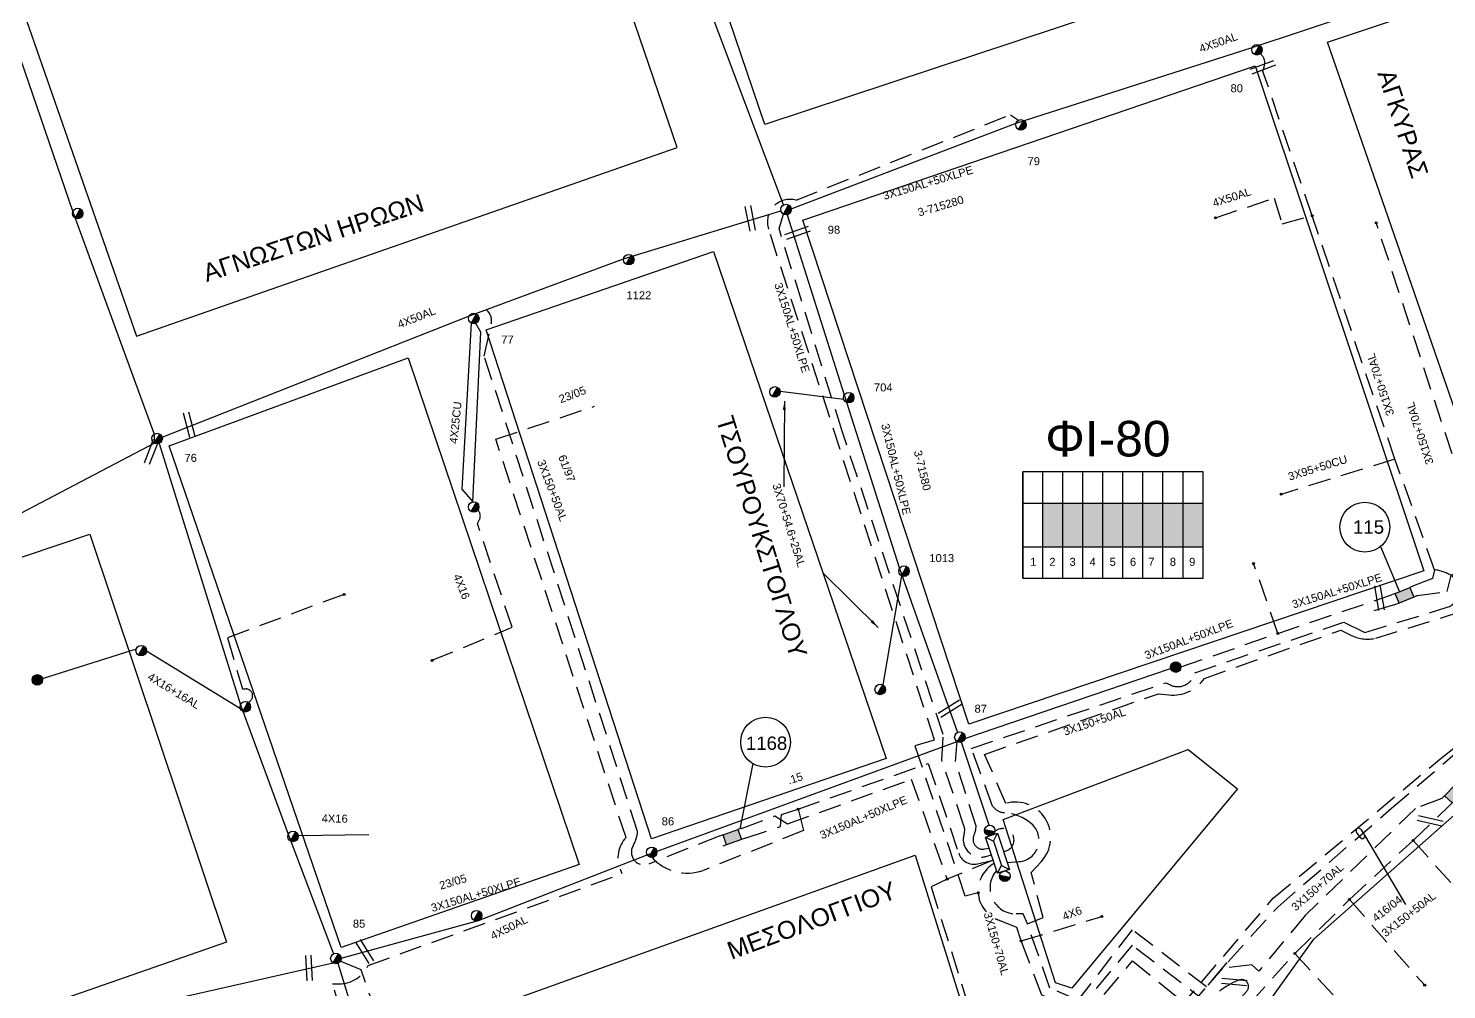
# Model space of a CAD drawing. Header units: millimetres. Extents: x 1080 to 2112, y 851 to 1323.
# Drawn here: x 1616.5 to 1776, y 1107.9 to 1215.9 of the extents above; entities that cross this region are included whole.
import ezdxf
from ezdxf.enums import TextEntityAlignment as Align

# ---------------------------------------------------------------- set-up
doc = ezdxf.new("R2010")
doc.units = ezdxf.units.MM
doc.linetypes.add('DASHED', pattern=[19.05, 12.7, -6.35])
for name, color, linetype in [('Link Box 4 Διευθύνσεων', 7, 'Continuous'), ('Άγνωστα', 7, 'DASHED'), ('Ασφαλειοκιβώτια Χ.Τ 9 αναχωρήσεων', 7, 'Continuous'), ('Γυμνά εναέρια ΧΤ (3Φ)   4x50AL', 7, 'Continuous'), ('Γυμνά εναέρια ΧΤ και ΦΟΠ (3Φ)   4x16+16AL', 7, 'Continuous'), ('Γυμνά εναέρια ΧΤ και ΦΟΠ (3Φ)   4x50+16AL', 7, 'Continuous'), ('Εναέρια παροχή ΧΤ 4x16', 7, 'SYN_LINE'), ('Επιγραφές - Σχήματα', 7, 'Continuous'), ('Καλώδια ΧΤ   3x150+50AL', 7, 'DASHED'), ('Καλώδια ΧΤ   3x150+70AL', 7, 'DASHED'), ('Καλώδια ΧΤ   3x150AL+50CU', 7, 'DASHED'), ('Καλώδια ΧΤ   3x150AL+50XLPE', 7, 'DASHED'), ('Καλώδια ΧΤ   3x95+50CU', 7, 'DASHED'), ('Καλώδια ΧΤ   4x25CU', 7, 'DASHED'), ('Καλώδια ΧΤ   4x50AL', 7, 'DASHED'), ('Στύλος Ξύλινος', 7, 'Continuous'), ('Στύλος Ξύλινος @ 1', 7, 'Continuous'), ('Στύλος ΦΜ', 7, 'Continuous'), ('Στύλος ΦΜ @ 1', 7, 'Continuous'), ('Συνδέσεις', 7, 'Continuous'), ('Τομή', 7, 'Continuous'), ('Υποσταθμός εναέριος 2 στύλων', 7, 'Continuous'), ('Υποσταθμός πόλεως', 7, 'Continuous'), ('Υπόβαθρο ΔΕΗ', 7, 'Continuous'), ('Υπόγεια Καλώδια Δικτύου ΧΤ   .15', 7, 'DASHED'), ('Υπόγεια καλώδια Παροχών ΧΤ   4x6', 7, 'DASHED')]:
    doc.layers.add(name, color=color, linetype=linetype)
doc.styles.add('ar', font='arial.ttf')
doc.styles.get("Standard").update_dxf_attribs({"font": 'arial.ttf'})
doc.linetypes.add('SYN_LINE', pattern='A,0.5,-0.0001,["/\\/\\/\\/",Standard,S=0.1,R=0,X=0,Y=-0.05],-0.25', length=0.7501)
doc.dimstyles.new('ISO-25', dxfattribs={"dimtxt": 2.5, "dimasz": 2.5, "dimexe": 1.25, "dimexo": 0.625, "dimtad": 1, "dimtxsty": 'Standard', "dimcen": 2.5, "dimadec": 0, "dimazin": 0, "dimtfac": 1, "dimtmove": 0, "dimatfit": 3, "dimfxl": 1, "dimarcsym": 0})

# ---------------------------------------------------------------- blocks, each defined once
blk = doc.blocks.new('ΥΠΑΡΧΩΝ ΤΣΙΜΕΝΤΕΝΙΟΣ ΣΤΥΛΟΣ')
at = {"layer": 'Στύλος ΦΜ'}
blk.add_hatch(color=7, dxfattribs=at).paths.add_polyline_path([(-1.29, -2.28, 0.574793), (2.62, 0, 0.268822), (1.3, 2.27)])
at = {"layer": 'Στύλος ΦΜ', "color": 7}
blk.add_line((-1.29, -2.28), (1.3, 2.27), dxfattribs=at)
blk.add_circle((0, 0), 2.62, dxfattribs=at)
at = {"layer": 'Στύλος ΦΜ', "flags": 4}
for tag, p in [('ΤΥΠΟΣ', (-4.91, 3.03)), ('ΑΡΙΘΜΟΣ', (-4.68, 8.05))]:
    blk.add_attdef(tag, p, '', height=4, dxfattribs=at)
blk = doc.blocks.new('ΥΠΑΡΧΩΝ ΞΥΛΙΝΟΣ ΣΤΥΛΟΣ')
at = {"layer": 'Στύλος Ξύλινος'}
h = blk.add_hatch(color=7, dxfattribs=at)
h.paths.add_polyline_path([(-2.62, 0, 0.270008), (-1.29, -2.28), (1.3, 2.27, 0.576266)])
h.paths.add_polyline_path([(-1.29, -2.28, 0.574793), (2.62, 0, 0.268822), (1.3, 2.27)])
at = {"layer": 'Στύλος Ξύλινος', "color": 7}
blk.add_line((-1.29, -2.28), (1.3, 2.27), dxfattribs=at)
blk.add_circle((0, 0), 2.62, dxfattribs=at)
at = {"layer": 'Στύλος Ξύλινος', "flags": 4}
for tag, p in [('ΑΡΙΘΜΟΣ', (-4.91, 8.6)), ('ΤΥΠΟΣ', (-4.85, 3.39))]:
    blk.add_attdef(tag, p, '', height=4, dxfattribs=at)
blk = doc.blocks.new('LINK BOX 4 ΑΝΑΧΩΡΗΣΕΩΝ')
at = {"layer": 'Link Box 4 Διευθύνσεων', "ltscale": 40}
blk.add_hatch(color=256, dxfattribs=at).paths.add_polyline_path([(-3.54, 0), (-3.54, -4.67), (3.54, -4.67), (3.54, 0)])
for p, q in [((-3.54, 0), (-5.33, 0)), ((5.33, 0), (3.54, 0)), ((-3.54, -4.67), (-5.33, -4.67)), ((5.33, -4.67), (3.54, -4.67))]:
    blk.add_line(p, q, dxfattribs=at)
blk.add_lwpolyline([(-3.54, -4.67), (-3.54, 0), (3.54, 0), (3.54, -4.67)], close=True, dxfattribs=at)
blk = doc.blocks.new('ΥΠΟΣΤΑΘΜΟΣ ΕΝΑΕΡΙΟΣ ΕΠΙ 2 ΣΤΥΛΩΝ')
at = {"layer": 'Υποσταθμός εναέριος 2 στύλων', "linetype": 'Continuous'}
for points in [[(-11.97, -2.11, 0.574793), (-8.45, -0.07, 0.268822), (-9.64, 1.98)], [(9.68, -2.15, 0.574793), (13.19, -0.1, 0.268822), (12.01, 1.95)]]:
    blk.add_hatch(color=256, dxfattribs=at).paths.add_polyline_path(points)
for p, q in [((-11.97, -2.11), (-9.64, 1.98)), ((9.68, -2.15), (12.01, 1.95))]:
    blk.add_line(p, q, dxfattribs=at)
for centre in [(-10.81, -0.07), (10.84, -0.1)]:
    blk.add_circle(centre, 2.36, dxfattribs=at)
at = {"layer": 'Υποσταθμός πόλεως', "linetype": 'Continuous', "ltscale": 40}
blk.add_lwpolyline([(-8.57, 2.82), (8.57, 2.82), (8.57, -2.82), (-8.57, -2.82)], close=True, dxfattribs=at)
for points in [[(-5.75, 0), (-8.57, 2.82)], [(-8.57, -2.82), (-5.75, 0)], [(-5.75, 0), (5.75, 0)], [(5.75, 0), (8.57, 2.82)], [(8.57, -2.82), (5.75, 0)]]:
    blk.add_lwpolyline(points, dxfattribs=at)
at = {"layer": 'Υποσταθμός εναέριος 2 στύλων', "ltscale": 40, "flags": 1}
for tag, p in [('ΜΕΤΑΣΧΗΜΑΤΙΣΜΟΣ', (14.09, 2.51)), ('ΙΣΧΥΣ', (14.07, -0.28)), ('ΑΡΙΘΜΟΣ', (14.19, -3))]:
    blk.add_attdef(tag, p, '', height=1.8, dxfattribs=at)
blk = doc.blocks.new('ΤΟΜΗ')
at = {"layer": 'Τομή', "ltscale": 40}
for p, q in [((-5.68, 0), (5.68, 0)), ((5.68, -2.33), (-5.68, -2.33))]:
    blk.add_line(p, q, dxfattribs=at)
blk = doc.blocks.new('ΑΣΦΑΛΕΙΟΚΙΒΩΤΙΟ ΥΠΟΣΤΑΘΜΟΥ 9 ΑΝΑΧΩΡΗΣΕΩΝ')
at = {"layer": 'Ασφαλειοκιβώτια Χ.Τ 9 αναχωρήσεων', "ltscale": 40}
for p, q in [((-23.8, 40.36), (24.02, 40.36)), ((-9.72, 40.36), (-9.72, -40.64)), ((9.94, 40.36), (9.94, -40.64)), ((-23.8, 31.36), (24.02, 31.36)), ((-23.8, 22.36), (24.02, 22.36)), ((-23.8, 13.36), (24.02, 13.36)), ((-23.8, 4.36), (24.02, 4.36)), ((-23.8, -4.64), (24.02, -4.64)), ((-23.8, -13.64), (24.02, -13.64)), ((-23.8, -22.64), (24.02, -22.64)), ((-23.8, -31.64), (24.02, -31.64))]:
    blk.add_line(p, q, dxfattribs=at)
at = {"layer": 'Ασφαλειοκιβώτια Χ.Τ 9 αναχωρήσεων'}
blk.add_lwpolyline([(-23.8, -40.64), (24.02, -40.64), (24.02, 40.36), (-23.8, 40.36)], close=True, dxfattribs=at)
for s, p in [('1', (-18.28, 37.05)), ('2', (-18.28, 28.48)), ('3', (-18.28, 19.41)), ('4', (-18.28, 10.38)), ('5', (-18.28, 1.37)), ('6', (-18.28, -7.76)), ('7', (-18.28, -16.01)), ('8', (-18.28, -25.69)), ('9', (-18.28, -34.39))]:
    blk.add_text(s, height=3.6, rotation=270, dxfattribs=at).set_placement(p)
at = {"layer": 'Ασφαλειοκιβώτια Χ.Τ 9 αναχωρήσεων', "ltscale": 40}
for tag, height, p in [('ΟΝΟΜΑ', 5, (-0.16, 44.31)), ('ΚΕΙΜΕΝΟ 1', 2, (17.06, 35.59)), ('ΚΕΙΜΕΝΟ 2', 2, (17.06, 26.88)), ('ΚΕΙΜΕΝΟ 3', 2, (17.06, 17.69)), ('ΚΕΙΜΕΝΟ 4', 2, (17.06, 8.71)), ('ΚΕΙΜΕΝΟ 5', 2, (17.06, -0.13)), ('ΚΕΙΜΕΝΟ 6', 2, (17.06, -9.05)), ('ΚΕΙΜΕΝΟ 7', 2, (17.06, -18.13)), ('ΚΕΙΜΕΝΟ 8', 2, (17.06, -26.85)), ('ΚΕΙΜΕΝΟ 9', 2, (17.06, -35.99)), ('ΣΧ', 2, (-0.1, -42.64))]:
    blk.add_attdef(tag, text='', height=height, dxfattribs=at).set_placement(p, align=Align.MIDDLE_CENTER)
blk = doc.blocks.new('AGGISTR')
at = {"layer": 'Επιγραφές - Σχήματα', "ltscale": 40}
for points in [[(540.9, 2522.77), (544.49, 2528.16)], [(544.49, 2528.16), (544.49, 2528.16), (544.77, 2528.58), (544.82, 2528.63), (544.88, 2528.66), (544.94, 2528.69), (545, 2528.71), (545.05, 2528.7), (545.12, 2528.68), (545.17, 2528.62), (545.21, 2528.5), (545.19, 2528.4), (545.13, 2528.3), (544.82, 2527.94), (544.82, 2527.94)], [(544.82, 2527.94), (544.82, 2527.94), (544.78, 2527.91), (544.73, 2527.89), (544.68, 2527.88), (544.63, 2527.88), (544.58, 2527.9), (544.54, 2527.95), (544.5, 2528), (544.49, 2528.08), (544.49, 2528.16)]]:
    blk.add_lwpolyline(points, dxfattribs=at)
blk = doc.blocks.new('_ΣΥΝΔΕΣΗ')
at = {"layer": 'Συνδέσεις', "linetype": 'SYN_LINE', "ltscale": 40}
blk.add_hatch(color=256, dxfattribs=at).paths.add_polyline_path([(0.5, -0.01, 1), (-0.5, -0.01, 1)])
at = {"layer": 'Συνδέσεις'}
blk.add_circle((0, -0.01), 0.5, dxfattribs=at)

msp = doc.modelspace()

# ---------------------------------------------------------------- hatches: boundary and pattern name
at = {"layer": 'Ασφαλειοκιβώτια Χ.Τ 9 αναχωρήσεων', "ltscale": 0.2}
for color, points in [(85, [(1732.85, 1162.53), (1730.6, 1162.53), (1730.6, 1157.62), (1732.85, 1157.62)]), (6, [(1732.85, 1162.53), (1732.85, 1157.62), (1735.1, 1157.62), (1735.1, 1162.53)]), (5, [(1735.1, 1162.53), (1735.1, 1157.62), (1737.35, 1157.62), (1737.35, 1162.53)]), (62, [(1737.35, 1162.53), (1737.35, 1157.62), (1739.6, 1157.62), (1739.6, 1162.53)]), (2, [(1739.6, 1162.53), (1739.6, 1157.62), (1741.85, 1157.62), (1741.85, 1162.53)]), (151, [(1741.85, 1162.53), (1741.85, 1157.62), (1744.1, 1157.62), (1744.1, 1162.53)]), (30, [(1744.1, 1162.53), (1744.1, 1157.62), (1746.35, 1157.62), (1746.35, 1162.53)]), (27, [(1746.35, 1162.53), (1746.35, 1157.62), (1748.6, 1157.62), (1748.6, 1162.53)])]:
    msp.add_hatch(color=color, dxfattribs=at).paths.add_polyline_path(points)

# ---------------------------------------------------------------- linework, layer by layer
at = {"layer": 'Άγνωστα', "color": 27, "linetype": 'DASHED', "ltscale": 0.2}
for points in [[(1669.08, 1169.71), (1680.2, 1173.41)], [(1772.21, 1124.62), (1780.41, 1115.48)], [(1765.08, 1117.98), (1773.52, 1108.35)], [(1758.93, 1111.92), (1766.26, 1104)]]:
    msp.add_lwpolyline(points, dxfattribs=at)
at = {"layer": 'Άγνωστα', "color": 27, "ltscale": 0.2}
msp.add_lwpolyline([(1772.7, 1152.14), (1776.03, 1152.61), (1776.49, 1154.39), (1781.49, 1158.21), (1784.61, 1161.55)], dxfattribs=at)
at = {"layer": 'Άγνωστα', "color": 30, "ltscale": 0.2}
msp.add_lwpolyline([(1757.01, 1147.89), (1754.29, 1155.74)], dxfattribs=at)
at = {"layer": 'Άγνωστα', "color": 1, "ltscale": 0.2}
msp.add_lwpolyline([(1652.03, 1152.27), (1638.91, 1147.39), (1640.61, 1141.67), (1641.03, 1141.65, -0.826077), (1641.23, 1140.15, 6.174398)], format="xyb", dxfattribs=at)
at = {"layer": 'Άγνωστα', "color": 154, "ltscale": 0.2}
msp.add_lwpolyline([(1770.24, 1151.13), (1767, 1150.18)], dxfattribs=at)
at = {"layer": 'Άγνωστα', "color": 30, "linetype": 'Continuous', "ltscale": 0.2}
msp.add_lwpolyline([(1724.55, 1126.32), (1721.45, 1135.67), (1721.83, 1136.09), (1744.96, 1143.96)], dxfattribs=at)
at = {"layer": 'Άγνωστα', "color": 6, "ltscale": 0.2}
msp.add_lwpolyline([(1724.58, 1123.7), (1724, 1123.63, -0.590711), (1722.86, 1125.24, 0.116273), (1723.08, 1126.24), (1720.77, 1133.49), (1720.97, 1135.72)], format="xyb", dxfattribs=at)
at = {"layer": 'Άγνωστα', "color": 62, "ltscale": 0.2}
msp.add_lwpolyline([(1725.01, 1122.4), (1719.82, 1120.27), (1718.04, 1119.41), (1723.78, 1101.04), (1721.75, 1097.6)], dxfattribs=at)
at = {"layer": 'Άγνωστα', "color": 1, "ltscale": 0.2}
msp.add_lwpolyline([(1672.02, 1074.07), (1667.09, 1072.72), (1653.95, 1110.08), (1651.6, 1111.04)], dxfattribs=at)
at = {"layer": 'Άγνωστα', "color": 30, "ltscale": 0.2}
msp.add_arc((1726.07, 1124.67), 1.28, 274.1426, 132.4471, dxfattribs=at)
at = {"layer": 'Γυμνά εναέρια ΧΤ (3Φ)   4x50AL', "color": 2, "linetype": 'Continuous', "ltscale": 0.2}
msp.add_lwpolyline([(1702.31, 1195.58), (1727.58, 1205.24), (1754.12, 1213.72), (1771.67, 1219.58), (1792.14, 1226.02), (1812.19, 1232.64)], dxfattribs=at)
at = {"layer": 'Γυμνά εναέρια ΧΤ (3Φ)   4x50AL', "color": 62, "linetype": 'Continuous', "ltscale": 0.2}
msp.add_lwpolyline([(1631.59, 1169.94), (1666.12, 1183.59), (1683.46, 1189.97), (1701.15, 1195.37)], dxfattribs=at)
at = {"layer": 'Γυμνά εναέρια ΧΤ (3Φ)   4x50AL', "color": 6, "linetype": 'Continuous', "ltscale": 0.2}
msp.add_lwpolyline([(1701.84, 1194.94), (1708.27, 1174.7), (1714.46, 1155.17), (1721, 1136.76)], dxfattribs=at)
at = {"layer": 'Γυμνά εναέρια ΧΤ (3Φ)   4x50AL', "color": 6, "linetype": 'SYN_LINE', "ltscale": 19}
msp.add_lwpolyline([(1701.05, 1175.12), (1708.2, 1174.22)], dxfattribs=at)
at = {"layer": 'Γυμνά εναέρια ΧΤ (3Φ)   4x50AL', "color": 1, "linetype": 'Continuous', "ltscale": 0.2}
msp.add_lwpolyline([(1631.26, 1169.24), (1640.39, 1139.87), (1645.76, 1125.32), (1650.85, 1111.89)], dxfattribs=at)
at = {"layer": 'Γυμνά εναέρια ΧΤ (3Φ)   4x50AL', "color": 6, "linetype": 'SYN_LINE', "ltscale": 20}
msp.add_lwpolyline([(1714.69, 1154.37), (1712.61, 1142.1)], dxfattribs=at)
at = {"layer": 'Γυμνά εναέρια ΧΤ (3Φ)   4x50AL', "color": 85, "linetype": 'Continuous', "ltscale": 0.2}
msp.add_lwpolyline([(1651.7, 1111.39), (1667.14, 1115.62), (1686.1, 1123.02), (1720.97, 1135.72)], dxfattribs=at)
at = {"layer": 'Γυμνά εναέρια ΧΤ (3Φ)   4x50AL', "color": 151, "linetype": 'Continuous', "ltscale": 0.2}
msp.add_lwpolyline([(1651.35, 1110.82), (1657.55, 1090.64), (1657.52, 1089.52), (1672.51, 1047.25)], dxfattribs=at)
at = {"layer": 'Γυμνά εναέρια ΧΤ και ΦΟΠ (3Φ)   4x16+16AL', "color": 1, "linetype": 'Continuous', "ltscale": 0.2}
for points in [[(1618.13, 1142.8), (1628.68, 1146.14)], [(1629.82, 1145.92), (1640.38, 1139.43)]]:
    msp.add_lwpolyline(points, dxfattribs=at)
at = {"layer": 'Γυμνά εναέρια ΧΤ και ΦΟΠ (3Φ)   4x50+16AL', "color": 30, "linetype": 'Continuous', "ltscale": 0.2}
msp.add_lwpolyline([(1597.51, 1263.88), (1607.72, 1237.51), (1614.3, 1216.36), (1621.53, 1195.26), (1630.69, 1170.26), (1630.73, 1169.26), (1602.85, 1154.65), (1580.13, 1145.81)], dxfattribs=at)
at = {"layer": 'Γυμνά εναέρια ΧΤ και ΦΟΠ (3Φ)   4x50+16AL', "color": 151, "linetype": 'Continuous', "ltscale": 0.2}
msp.add_lwpolyline([(1701.45, 1196.04), (1689.92, 1226.62), (1678.48, 1261.74)], dxfattribs=at)
at = {"layer": 'Γυμνά εναέρια ΧΤ και ΦΟΠ (3Φ)   4x50+16AL', "color": 5, "linetype": 'Continuous', "ltscale": 0.2}
msp.add_lwpolyline([(1591.69, 1094.91), (1613.54, 1102.45), (1650.82, 1110.85)], dxfattribs=at)
at = {"layer": 'Εναέρια παροχή ΧΤ 4x16', "color": 62, "linetype": 'DASHED', "ltscale": 0.2}
msp.add_lwpolyline([(1661.93, 1144.86), (1670.92, 1148.57), (1667.03, 1160.25), (1667.25, 1160.67, 0.345409), (1667.07, 1161.72, 10.056422)], format="xyb", dxfattribs=at)
at = {"layer": 'Εναέρια παροχή ΧΤ 4x16', "color": 1, "linetype": 'SYN_LINE', "ltscale": 20}
msp.add_lwpolyline([(1646.87, 1125.17), (1654.81, 1125.29)], dxfattribs=at)
at = {"layer": 'Επιγραφές - Σχήματα', "ltscale": 0.2}
for points in [[(1768.57, 1157.67), (1770.67, 1152.57)], [(1697.98, 1133.27), (1696.52, 1125.91)]]:
    msp.add_lwpolyline(points, dxfattribs=at)
for centre in [(1766.79, 1159.83), (1699.42, 1135.67)]:
    msp.add_circle(centre, 2.8, dxfattribs=at)
at = {"layer": 'Καλώδια ΧΤ   3x150+50AL', "color": 62, "ltscale": 0.2}
msp.add_lwpolyline([(1694.22, 1125.09), (1686.28, 1121.97, -0.708277), (1684.52, 1124.01, 0.107869), (1685.03, 1125.63), (1667.8, 1179.05), (1668.58, 1182.68, 0.284539), (1668, 1184.28, 3.572251)], format="xyb", dxfattribs=at)
at = {"layer": 'Καλώδια ΧΤ   3x150+50AL', "color": 5, "ltscale": 0.2}
msp.add_lwpolyline([(1728.85, 1115.23), (1730.61, 1115.97), (1729.29, 1121.02), (1730.43, 1122.27, 0.756414), (1726.43, 1128.78), (1724.05, 1134.29), (1743.59, 1141.1), (1744.77, 1140.97, 0.279675), (1748.75, 1142.83), (1764.1, 1148.25), (1765.37, 1147.63, 0.177887), (1768.01, 1147.36), (1776.44, 1149.96, 0.480631), (1778.21, 1154.43), (1782.93, 1157.64), (1782.93, 1157.64), (1788.54, 1162.27, 0.826943), (1787.94, 1162.82), (1787.4, 1162.37)], format="xyb", dxfattribs=at)
at = {"layer": 'Καλώδια ΧΤ   3x150+50AL', "color": 27, "linetype": 'DASHED', "ltscale": 0.2}
msp.add_lwpolyline([(1753.85, 1106.3), (1758.93, 1111.92), (1765.08, 1117.98), (1772.21, 1124.62), (1776.29, 1128.51)], dxfattribs=at)
at = {"layer": 'Καλώδια ΧΤ   3x150+70AL', "color": 27, "ltscale": 0.2}
msp.add_lwpolyline([(1774.63, 1155.04), (1770.18, 1167.45), (1760.87, 1194.83), (1755.34, 1211.02), (1755.51, 1211.71, 0.296261), (1755.04, 1213.02, -2.93976)], format="xyb", dxfattribs=at)
msp.add_lwpolyline([(1780.17, 1157.2), (1768.08, 1194.03)], dxfattribs=at)
at = {"layer": 'Καλώδια ΧΤ   3x150+70AL', "color": 173, "linetype": 'DASHED', "ltscale": 0.2}
msp.add_lwpolyline([(1782.97, 1065.72), (1776.53, 1060.89), (1750.44, 1093.91), (1749.31, 1094.21), (1744.96, 1100.34), (1743.49, 1102.9), (1756.48, 1118.12), (1775.2, 1133.72), (1780.15, 1137.68), (1783.14, 1136.41), (1786.72, 1139.1), (1786.35, 1141.8), (1795.13, 1149.06, -0.688954), (1796.71, 1148.16), (1793.91, 1146.22)], format="xyb", dxfattribs=at)
at = {"layer": 'Καλώδια ΧΤ   3x150+70AL', "color": 5, "ltscale": 0.2}
msp.add_lwpolyline([(1775.44, 1129.32), (1772.48, 1128.2), (1760.09, 1116.2), (1754.87, 1109.92), (1754.08, 1110.63), (1750.79, 1110.27), (1748.98, 1108.15), (1740.64, 1114.59), (1734.53, 1106.66), (1731.39, 1108.03), (1728.85, 1115.23), (1728.38, 1116.36), (1727.59, 1116.36, -0.647022), (1725.39, 1121.24, -0.44926)], format="xyb", dxfattribs=at)
at = {"layer": 'Καλώδια ΧΤ   3x150+70AL', "color": 2, "ltscale": 0.2}
msp.add_lwpolyline([(1752.91, 1106.99), (1753.53, 1107.7, 0.77581), (1752.68, 1108.93, 0.146521), (1749.16, 1106.3), (1740.63, 1112.85), (1734.59, 1105.58), (1730.48, 1107.22), (1728.17, 1113.32), (1727.68, 1114.84), (1725.52, 1115.7, -0.632881), (1725.13, 1122.03, 10.809244)], format="xyb", dxfattribs=at)
at = {"layer": 'Καλώδια ΧΤ   3x150AL+50CU', "color": 27, "linetype": 'DASHED', "ltscale": 0.2}
msp.add_lwpolyline([(1724.3, 1098.05), (1730.36, 1106.11), (1735, 1104.42), (1740.68, 1111.08), (1747.82, 1105.32), (1748.39, 1103.55, 0.138692), (1749.2, 1101.41, 0.134472), (1751.34, 1100.43, 36.646737)], format="xyb", dxfattribs=at)
at = {"layer": 'Καλώδια ΧΤ   3x150AL+50XLPE', "color": 2, "ltscale": 0.2}
msp.add_lwpolyline([(1723.33, 1118.74), (1721.87, 1118.36), (1716.22, 1135.29), (1718.4, 1135.93), (1699.75, 1193.33, -0.597707), (1702.85, 1196.57), (1726.95, 1206.17), (1727.86, 1205.55)], format="xyb", dxfattribs=at)
at = {"layer": 'Καλώδια ΧΤ   3x150AL+50XLPE', "color": 151, "ltscale": 0.2}
msp.add_lwpolyline([(1724.82, 1122.96), (1724.1, 1122.79, -0.581928), (1721.74, 1125.35, 0.171532), (1721.72, 1126.27), (1719.22, 1133.69), (1719.4, 1136.53), (1708.02, 1170.63), (1700.93, 1193.38), (1701.43, 1195.01)], format="xyb", dxfattribs=at)
at = {"layer": 'Καλώδια ΧΤ   3x150AL+50XLPE', "color": 27, "linetype": 'DASHED', "ltscale": 0.2}
msp.add_lwpolyline([(1672.77, 1071.84), (1661.9, 1068.74), (1651.33, 1097.51), (1653.87, 1098.06), (1650.74, 1108.51), (1651.49, 1108.51, 0.29041), (1654.74, 1110.57), (1683.29, 1120.88), (1683.1, 1121.34, -0.29932), (1683.73, 1124.95), (1669.08, 1169.71)], format="xyb", dxfattribs=at)
at = {"layer": 'Καλώδια ΧΤ   3x150AL+50XLPE', "color": 27, "ltscale": 0.2}
msp.add_lwpolyline([(1726.58, 1122.14), (1727.94, 1122.24, 0.667334), (1729.32, 1126.48, 0.160573), (1726.27, 1127.74, -0.226967), (1724.95, 1128.49), (1722.55, 1134.96), (1744.41, 1142.33), (1744.94, 1142.09, 0.488805), (1747.68, 1143.47), (1764.43, 1149.15), (1766.79, 1147.97), (1776.03, 1150.82, 0.642238), (1776.49, 1154.39, 0.111682), (1774.63, 1155.04), (1774.38, 1154.05), (1772.26, 1153.22)], format="xyb", dxfattribs=at)
at = {"layer": 'Καλώδια ΧΤ   3x150AL+50XLPE', "color": 30, "ltscale": 0.2}
msp.add_lwpolyline([(1746.12, 1144.14), (1757.01, 1147.89), (1769.79, 1152.21)], dxfattribs=at)
at = {"layer": 'Καλώδια ΧΤ   3x150AL+50XLPE', "color": 2, "linetype": 'DASHED', "ltscale": 0.2}
msp.add_lwpolyline([(1782.38, 1066.44), (1776.51, 1062.01), (1751.39, 1094.69), (1748.62, 1096.18), (1747.64, 1098.34), (1744.71, 1103.17), (1751.41, 1110.99), (1757.03, 1117.17), (1769.8, 1128.23), (1779.96, 1137), (1783.51, 1135.18), (1787.83, 1138.61), (1787.91, 1141.02), (1789.05, 1142.12), (1791.86, 1144.52)], dxfattribs=at)
at = {"layer": 'Καλώδια ΧΤ   3x150AL+50XLPE', "color": 85, "ltscale": 0.2}
msp.add_lwpolyline([(1703.09, 1128.15), (1703.69, 1125.73), (1692.39, 1121.25, -0.303236), (1686.67, 1122.7, 9.564422)], format="xyb", dxfattribs=at)
at = {"layer": 'Καλώδια ΧΤ   3x95+50CU', "color": 27, "ltscale": 0.2}
msp.add_lwpolyline([(1770.18, 1167.45), (1757.38, 1163.51)], dxfattribs=at)
at = {"layer": 'Καλώδια ΧΤ   4x25CU', "color": 62, "linetype": 'SYN_LINE', "ltscale": 20}
for points in [[(1666.33, 1182.76), (1665.26, 1164.09), (1666.51, 1162.67)], [(1666.51, 1162.67), (1667.4, 1181.75), (1666.83, 1182.73)]]:
    msp.add_lwpolyline(points, dxfattribs=at)
at = {"layer": 'Καλώδια ΧΤ   4x50AL', "color": 27, "ltscale": 0.2}
msp.add_lwpolyline([(1749.99, 1194.6), (1756.6, 1196.8), (1757.5, 1193.91), (1760.87, 1194.83)], dxfattribs=at)
at = {"layer": 'Υπόβαθρο ΔΕΗ'}
for points in [[(1780.94, 1257.15), (1800.75, 1241.26), (1798.37, 1237.87), (1699.34, 1205.09), (1691.99, 1226.72)], [(1813.07, 1231.13), (1839.52, 1209.05), (1781.53, 1159.74), (1762.59, 1214.33)], [(1754.45, 1211.68), (1773.44, 1154.93), (1722.27, 1137.68), (1703.62, 1194.31)], [(1693.56, 1190.81), (1712.99, 1133.84), (1686.6, 1124.81), (1668, 1182)], [(1659.24, 1178.84), (1678.45, 1121.9), (1651.72, 1112.59), (1632.38, 1168.98)], [(1623.45, 1159.04), (1638.82, 1113.2), (1591.5, 1096.7), (1576.23, 1143.16)], [(1733.85, 1108.02), (1732.01, 1108.62), (1726.12, 1126.98), (1746.94, 1134.83), (1752.48, 1130.43)], [(1780.07, 1130.3), (1789.89, 1120.97), (1823.33, 1072.45), (1791.48, 1050.47), (1752.55, 1101.65), (1761.07, 1113.51)], [(1716.23, 1122.96), (1722.95, 1101.5), (1689.2, 1056.49), (1679.49, 1043.91), (1673.78, 1046.64), (1655.45, 1101.11)]]:
    msp.add_lwpolyline(points, close=True, dxfattribs=at)
msp.add_lwpolyline([(1609.69, 1235.7), (1628.69, 1181.27), (1689.47, 1202.48), (1679.97, 1230.4), (1643.92, 1217.75)], dxfattribs=at)
at = {"layer": 'Υπόγεια Καλώδια Δικτύου ΧΤ   .15', "color": 85, "ltscale": 0.2}
msp.add_lwpolyline([(1697.12, 1124.88), (1701.11, 1126.18), (1701.2, 1127.53), (1703.09, 1128.15), (1717.7, 1133.26), (1721.13, 1123.18, 0.35708), (1723.08, 1121.97), (1725.01, 1122.4)], format="xyb", dxfattribs=at)
at = {"layer": 'Υπόγεια Καλώδια Δικτύου ΧΤ   .15', "color": 62, "ltscale": 0.2}
msp.add_lwpolyline([(1696.73, 1125.98), (1700.46, 1127.37), (1701.9, 1126.48), (1715.8, 1131.49), (1719.82, 1120.27)], dxfattribs=at)
at = {"layer": 'Υπόγεια καλώδια Παροχών ΧΤ   4x6', "color": 2, "ltscale": 0.2}
msp.add_lwpolyline([(1728.17, 1113.32), (1737.23, 1116.08)], dxfattribs=at)

# ---------------------------------------------------------------- block references
at = {"layer": 'Link Box 4 Διευθύνσεων'}
for p, xscale, yscale, zscale, rotation in [((1771.02, 1152.71), 0.249999999999986, 0.249999999999986, 0.249999999999986, 22.36094170877968), ((1776.36, 1130.28), 0.249999999999961, 0.249999999999961, 0.249999999999961, 46.30495130042587), ((1695.48, 1125.54), 0.2500000000000047, 0.2500000000000047, 0.2500000000000047, 19.48527435330118)]:
    msp.add_blockref('LINK BOX 4 ΑΝΑΧΩΡΗΣΕΩΝ', p, dxfattribs=dict(at, xscale=xscale, yscale=yscale, zscale=zscale, rotation=rotation))
at = {"layer": 'Ασφαλειοκιβώτια Χ.Τ 9 αναχωρήσεων', "xscale": 0.25, "yscale": 0.25, "zscale": 0.25, "rotation": 90}
msp.add_blockref('ΑΣΦΑΛΕΙΟΚΙΒΩΤΙΟ ΥΠΟΣΤΑΘΜΟΥ 9 ΑΝΑΧΩΡΗΣΕΩΝ', (1738.44, 1160.05), dxfattribs=at)
at = {"layer": 'Επιγραφές - Σχήματα', "xscale": -1.397185714252926, "yscale": 1.397185714252926, "zscale": 1.397185714252926, "rotation": 357.1093926186999}
msp.add_blockref('AGGISTR', (2348.44, -2440.97), dxfattribs=at)
at = {"layer": 'Στύλος Ξύλινος @ 1', "ltscale": 40, "xscale": 0.2249999999999091, "yscale": 0.2249999999999091, "zscale": 0.2249999999999091}
for p in [(1617.55, 1142.66), (1745.53, 1144.1)]:
    msp.add_blockref('ΥΠΑΡΧΩΝ ΞΥΛΙΝΟΣ ΣΤΥΛΟΣ', p, dxfattribs=at)
at = {"layer": 'Στύλος ΦΜ @ 1', "ltscale": 40}
ref = msp.add_blockref('ΥΠΑΡΧΩΝ ΤΣΙΜΕΝΤΕΝΙΟΣ ΣΤΥΛΟΣ', (1754.66, 1213.47), dxfattribs=dict(at, xscale=0.225, yscale=0.225, zscale=0.225))
ref.add_attrib('ΤΥΠΟΣ', '80', (1751.69, 1208.7), dxfattribs={"layer": 'Στύλος ΦΜ', "height": 0.9, "flags": 4})
ref = msp.add_blockref('ΥΠΑΡΧΩΝ ΤΣΙΜΕΝΤΕΝΙΟΣ ΣΤΥΛΟΣ', (1728.13, 1205.03), dxfattribs=dict(at, xscale=0.225, yscale=0.225, zscale=0.225))
ref.add_attrib('ΤΥΠΟΣ', '79', (1728.87, 1200.5), dxfattribs={"layer": 'Στύλος ΦΜ', "height": 0.9, "flags": 4})
ref = msp.add_blockref('ΥΠΑΡΧΩΝ ΤΣΙΜΕΝΤΕΝΙΟΣ ΣΤΥΛΟΣ', (1701.72, 1195.52), dxfattribs=dict(at, xscale=0.225, yscale=0.225, zscale=0.225))
ref.add_attrib('ΤΥΠΟΣ', '98', (1706.41, 1192.8), dxfattribs={"layer": 'Στύλος ΦΜ', "height": 0.9, "flags": 4})
at = {"layer": 'Στύλος ΦΜ @ 1', "ltscale": 40, "xscale": 0.225, "yscale": 0.225, "zscale": 0.225}
for p in [(1622.09, 1195.08), (1700.47, 1175.03), (1666.61, 1162.09), (1629.23, 1145.95), (1712.31, 1141.59), (1640.93, 1139.64), (1646.29, 1125.07), (1666.93, 1116.17)]:
    msp.add_blockref('ΥΠΑΡΧΩΝ ΤΣΙΜΕΝΤΕΝΙΟΣ ΣΤΥΛΟΣ', p, dxfattribs=at)
at = {"layer": 'Στύλος ΦΜ @ 1', "ltscale": 40}
ref = msp.add_blockref('ΥΠΑΡΧΩΝ ΤΣΙΜΕΝΤΕΝΙΟΣ ΣΤΥΛΟΣ', (1684.04, 1189.89), dxfattribs=dict(at, xscale=0.225, yscale=0.225, zscale=0.225))
ref.add_attrib('ΤΥΠΟΣ', '1122', (1683.78, 1185.43), dxfattribs={"layer": 'Στύλος ΦΜ', "height": 0.9, "flags": 4})
ref = msp.add_blockref('ΥΠΑΡΧΩΝ ΤΣΙΜΕΝΤΕΝΙΟΣ ΣΤΥΛΟΣ', (1666.62, 1183.28), dxfattribs=dict(at, xscale=0.225, yscale=0.225, zscale=0.225))
ref.add_attrib('ΤΥΠΟΣ', '77', (1669.7, 1180.45), dxfattribs={"layer": 'Στύλος ΦΜ', "height": 0.9, "flags": 4})
ref = msp.add_blockref('ΥΠΑΡΧΩΝ ΤΣΙΜΕΝΤΕΝΙΟΣ ΣΤΥΛΟΣ', (1708.77, 1174.38), dxfattribs=dict(at, xscale=0.225, yscale=0.225, zscale=0.225))
ref.add_attrib('ΤΥΠΟΣ', '704', (1711.6, 1175.08), dxfattribs={"layer": 'Στύλος ΦΜ', "height": 0.9, "flags": 4})
ref = msp.add_blockref('ΥΠΑΡΧΩΝ ΤΣΙΜΕΝΤΕΝΙΟΣ ΣΤΥΛΟΣ', (1631.02, 1169.78), dxfattribs=dict(at, xscale=0.225, yscale=0.225, zscale=0.225))
ref.add_attrib('ΤΥΠΟΣ', '76', (1634.09, 1167.16), dxfattribs={"layer": 'Στύλος ΦΜ', "height": 0.9, "flags": 4})
ref = msp.add_blockref('ΥΠΑΡΧΩΝ ΤΣΙΜΕΝΤΕΝΙΟΣ ΣΤΥΛΟΣ', (1714.98, 1154.88), dxfattribs=dict(at, xscale=0.225, yscale=0.225, zscale=0.225))
ref.add_attrib('ΤΥΠΟΣ', '1013', (1717.83, 1155.9), dxfattribs={"layer": 'Στύλος ΦΜ', "height": 0.9, "flags": 4})
ref = msp.add_blockref('ΥΠΑΡΧΩΝ ΤΣΙΜΕΝΤΕΝΙΟΣ ΣΤΥΛΟΣ', (1721.26, 1136.23), dxfattribs=dict(at, xscale=0.225, yscale=0.225, zscale=0.225))
ref.add_attrib('ΤΥΠΟΣ', '87', (1722.91, 1138.98), dxfattribs={"layer": 'Στύλος ΦΜ', "height": 0.9, "flags": 4})
ref = msp.add_blockref('ΥΠΑΡΧΩΝ ΤΣΙΜΕΝΤΕΝΙΟΣ ΣΤΥΛΟΣ', (1686.62, 1123.29), dxfattribs=dict(at, xscale=0.225, yscale=0.225, zscale=0.225))
ref.add_attrib('ΤΥΠΟΣ', '86', (1687.74, 1126.32), dxfattribs={"layer": 'Στύλος ΦΜ', "height": 0.9, "flags": 4})
ref = msp.add_blockref('ΥΠΑΡΧΩΝ ΤΣΙΜΕΝΤΕΝΙΟΣ ΣΤΥΛΟΣ', (1651.11, 1111.36), dxfattribs=dict(at, xscale=0.225, yscale=0.225, zscale=0.225))
ref.add_attrib('ΤΥΠΟΣ', '85', (1653.02, 1114.82), dxfattribs={"layer": 'Στύλος ΦΜ', "height": 0.9, "flags": 4})
at = {"layer": 'Συνδέσεις', "xscale": 0.2211072174658995, "yscale": 0.2211072174658995, "zscale": 0.2211072174658995}
for p in [(1749.99, 1194.6), (1760.87, 1194.83), (1768.08, 1194.03), (1757.39, 1163.52), (1754.29, 1155.74), (1652.03, 1152.27), (1757.01, 1147.89), (1661.94, 1144.86), (1703.09, 1128.15), (1772.22, 1124.62), (1719.82, 1120.27), (1723.33, 1118.74), (1765.08, 1117.98), (1737.23, 1116.09), (1728.17, 1113.32), (1758.93, 1111.93), (1773.52, 1108.35)]:
    msp.add_blockref('_ΣΥΝΔΕΣΗ', p, dxfattribs=at)
at = {"layer": 'Τομή'}
for p, xscale, yscale, zscale, rotation in [((1755.23, 1211.78), 0.2499999999999931, 0.2499999999999931, 0.2499999999999931, 20.4150254277898), ((1697.98, 1194.58), 0.2499999999999374, 0.2499999999999374, 0.2499999999999374, 280.8956543519975), ((1703.11, 1192.62), 0.2499999999999066, 0.2499999999999066, 0.2499999999999066, 199.1792960956326), ((1634.9, 1171.41), 0.2500000000000902, 0.2500000000000902, 0.2500000000000902, 284.5668083482901), ((1630.1, 1168.39), 0.2499999999999908, 0.2499999999999908, 0.2499999999999908, 68.88938505922887), ((1768.71, 1151.94), 0.2500000000000891, 0.2500000000000891, 0.2500000000000891, 279.6464702835246), ((1720.01, 1139.67), 0.2500000000000437, 0.2500000000000437, 0.2500000000000437, 32.21221217485917), ((1774.2, 1127.1), 0.2500000000000062, 0.2500000000000062, 0.2500000000000062, 346.8395213515227), ((1654.1, 1111.99), 0.2500000000000986, 0.2500000000000986, 0.2500000000000986, 122.2203164424309), ((1647.8, 1110.27), 0.2500000000000039, 0.2500000000000039, 0.2500000000000039, 92.77283986922164), ((1752.14, 1109), 0.2500000000000007, 0.2500000000000007, 0.2500000000000007, 354.5648487729388)]:
    msp.add_blockref('ΤΟΜΗ', p, dxfattribs=dict(at, xscale=xscale, yscale=yscale, zscale=zscale, rotation=rotation))
at = {"layer": 'Υποσταθμός εναέριος 2 στύλων', "xscale": 0.249999999999905, "yscale": 0.249999999999905, "zscale": 0.249999999999905, "rotation": 288.3303931522981}
msp.add_blockref('ΥΠΟΣΤΑΘΜΟΣ ΕΝΑΕΡΙΟΣ ΕΠΙ 2 ΣΤΥΛΩΝ', (1725.49, 1123.18), dxfattribs=at)

# ---------------------------------------------------------------- texts
at = {"layer": 'Γυμνά εναέρια ΧΤ (3Φ)   4x50AL', "ltscale": 0.2}
for s, rotation, p in [('4X50AL', 19.2029, (1750.33, 1214.3)), ('4X50AL', 18.0037, (1751.83, 1196.9)), ('4X50AL', 21.7136, (1660.17, 1183.39)), ('3X70+54.6+25AL', 287.1773, (1702.05, 1160.04)), ('4X50AL', 26.5433, (1670.58, 1114.83))]:
    msp.add_text(s, height=0.9, rotation=rotation, dxfattribs=at).set_placement(p, align=Align.MIDDLE)
at = {"layer": 'Γυμνά εναέρια ΧΤ και ΦΟΠ (3Φ)   4x16+16AL', "ltscale": 0.2}
msp.add_text('4X16+16AL', height=0.9, rotation=328.7604, dxfattribs=at).set_placement((1632.9, 1141.44), align=Align.MIDDLE)
at = {"layer": 'Εναέρια παροχή ΧΤ 4x16', "ltscale": 20}
for rotation, p in [(291.6934, (1665.25, 1153.15)), (359.1823, (1650.98, 1127.08))]:
    msp.add_text('4X16', height=0.9, rotation=rotation, dxfattribs=at).set_placement(p, align=Align.MIDDLE)
at = {"layer": 'Επιγραφές - Σχήματα', "ltscale": 0.2, "char_height": 2, "width": 25.9845, "attachment_point": 1, "style": 'ar'}
for s, insert, rotation in [('ΑΓΚΥΡΑΣ', (1770.07, 1211.46), 288.1112), ('ΑΓΝΩΣΤΩΝ ΗΡΩΩΝ', (1635.96, 1189.27), 18.1112), ('ΤΣΟΥΡΟΥΚΣΤΟΓΛΟΥ', (1695.74, 1172.53), 287.2805), ('ΜΕΣΟΛΟΓΓΙΟΥ', (1694.88, 1113.06), 20.5218)]:
    msp.add_mtext(s, dxfattribs=dict(at, insert=insert, rotation=rotation))
at = {"layer": 'Επιγραφές - Σχήματα', "ltscale": 0.2, "attachment_point": 1, "style": 'ar'}
for s, insert, char_height, width in [('ΦΙ-80', (1730.86, 1171.77), 4, 17.6425), ('{\\H0.75x;115}', (1765.46, 1160.59), 2, 12.0832), ('{\\H0.75x;1168}', (1697.2, 1136.3), 2, 12.0832)]:
    msp.add_mtext(s, dxfattribs=dict(at, insert=insert, char_height=char_height, width=width))
at = {"layer": 'Καλώδια ΧΤ   3x150+50AL', "ltscale": 0.2}
for s, rotation, p in [('23/05', 20.8726, (1677.7, 1174.74)), ('3X150+50AL', 290.8726, (1675.45, 1163.95)), ('61/97', 290.8726, (1677.09, 1166.44)), ('3X150+50AL', 18.4186, (1736.4, 1137.97)), ('416/04', 37.9278, (1769.29, 1116.97)), ('3X150+50AL', 37.9278, (1771.73, 1116.32))]:
    msp.add_text(s, height=0.9, rotation=rotation, dxfattribs=at).set_placement(p, align=Align.MIDDLE)
at = {"layer": 'Καλώδια ΧΤ   3x150+70AL', "ltscale": 0.2}
for rotation, p in [(107.9845, (1768.55, 1175.85)), (107.9845, (1772.98, 1170.37)), (41.3966, (1761.47, 1119.38)), (286.0403, (1725.37, 1113.02))]:
    msp.add_text('3X150+70AL', height=0.9, rotation=rotation, dxfattribs=at).set_placement(p, align=Align.MIDDLE)
at = {"layer": 'Καλώδια ΧΤ   3x150AL+50XLPE', "ltscale": 0.2}
for s, rotation, p in [('3X150AL+50XLPE', 16.5639, (1717.68, 1198.53)), ('3-715280', 16.5639, (1719.11, 1195.92)), ('3X150AL+50XLPE', 287.4628, (1702.4, 1182.24)), ('3X150AL+50XLPE', 283.5984, (1714.09, 1166.34)), ('3-71580', 283.5984, (1717.06, 1166.2)), ('3X150AL+50XLPE', 17.2563, (1763.66, 1152.67)), ('3X150AL+50XLPE', 20.6481, (1747, 1147.23)), ('3X150AL+50XLPE', 22.9691, (1710.43, 1127.21)), ('3X150AL+50XLPE', 16.9123, (1666.87, 1118.53)), ('23/05', 16.9123, (1664.27, 1119.98))]:
    msp.add_text(s, height=0.9, rotation=rotation, dxfattribs=at).set_placement(p, align=Align.MIDDLE)
at = {"layer": 'Καλώδια ΧΤ   3x95+50CU', "ltscale": 0.2}
msp.add_text('3X95+50CU', height=0.9, rotation=17.1742, dxfattribs=at).set_placement((1761.49, 1166.5), align=Align.MIDDLE)
at = {"layer": 'Καλώδια ΧΤ   4x25CU', "ltscale": 0.2}
msp.add_text('4X25CU', height=0.9, rotation=84.1385, dxfattribs=at).set_placement((1664.56, 1171.58), align=Align.MIDDLE)
at = {"layer": 'Υπόγεια Καλώδια Δικτύου ΧΤ   .15', "ltscale": 0.2}
msp.add_text('.15', height=0.9, rotation=18.2009, dxfattribs=at).set_placement((1702.74, 1131.59), align=Align.MIDDLE)
at = {"layer": 'Υπόγεια καλώδια Παροχών ΧΤ   4x6', "ltscale": 0.2}
msp.add_text('4X6', height=0.9, rotation=21.1429, dxfattribs=at).set_placement((1733.88, 1116.43), align=Align.MIDDLE)

# ---------------------------------------------------------------- leaders
at = {"layer": 'Επιγραφές - Σχήματα', "ltscale": 40}
for points in [[(1701.54, 1174), (1701.48, 1164.36)], [(1712.06, 1148.56), (1705.93, 1154.61)]]:
    msp.add_leader(points, dimstyle='ISO-25', override={"dimasz": 1, "dimtad": 0}, dxfattribs=at)

doc.saveas('drawing.dxf')
